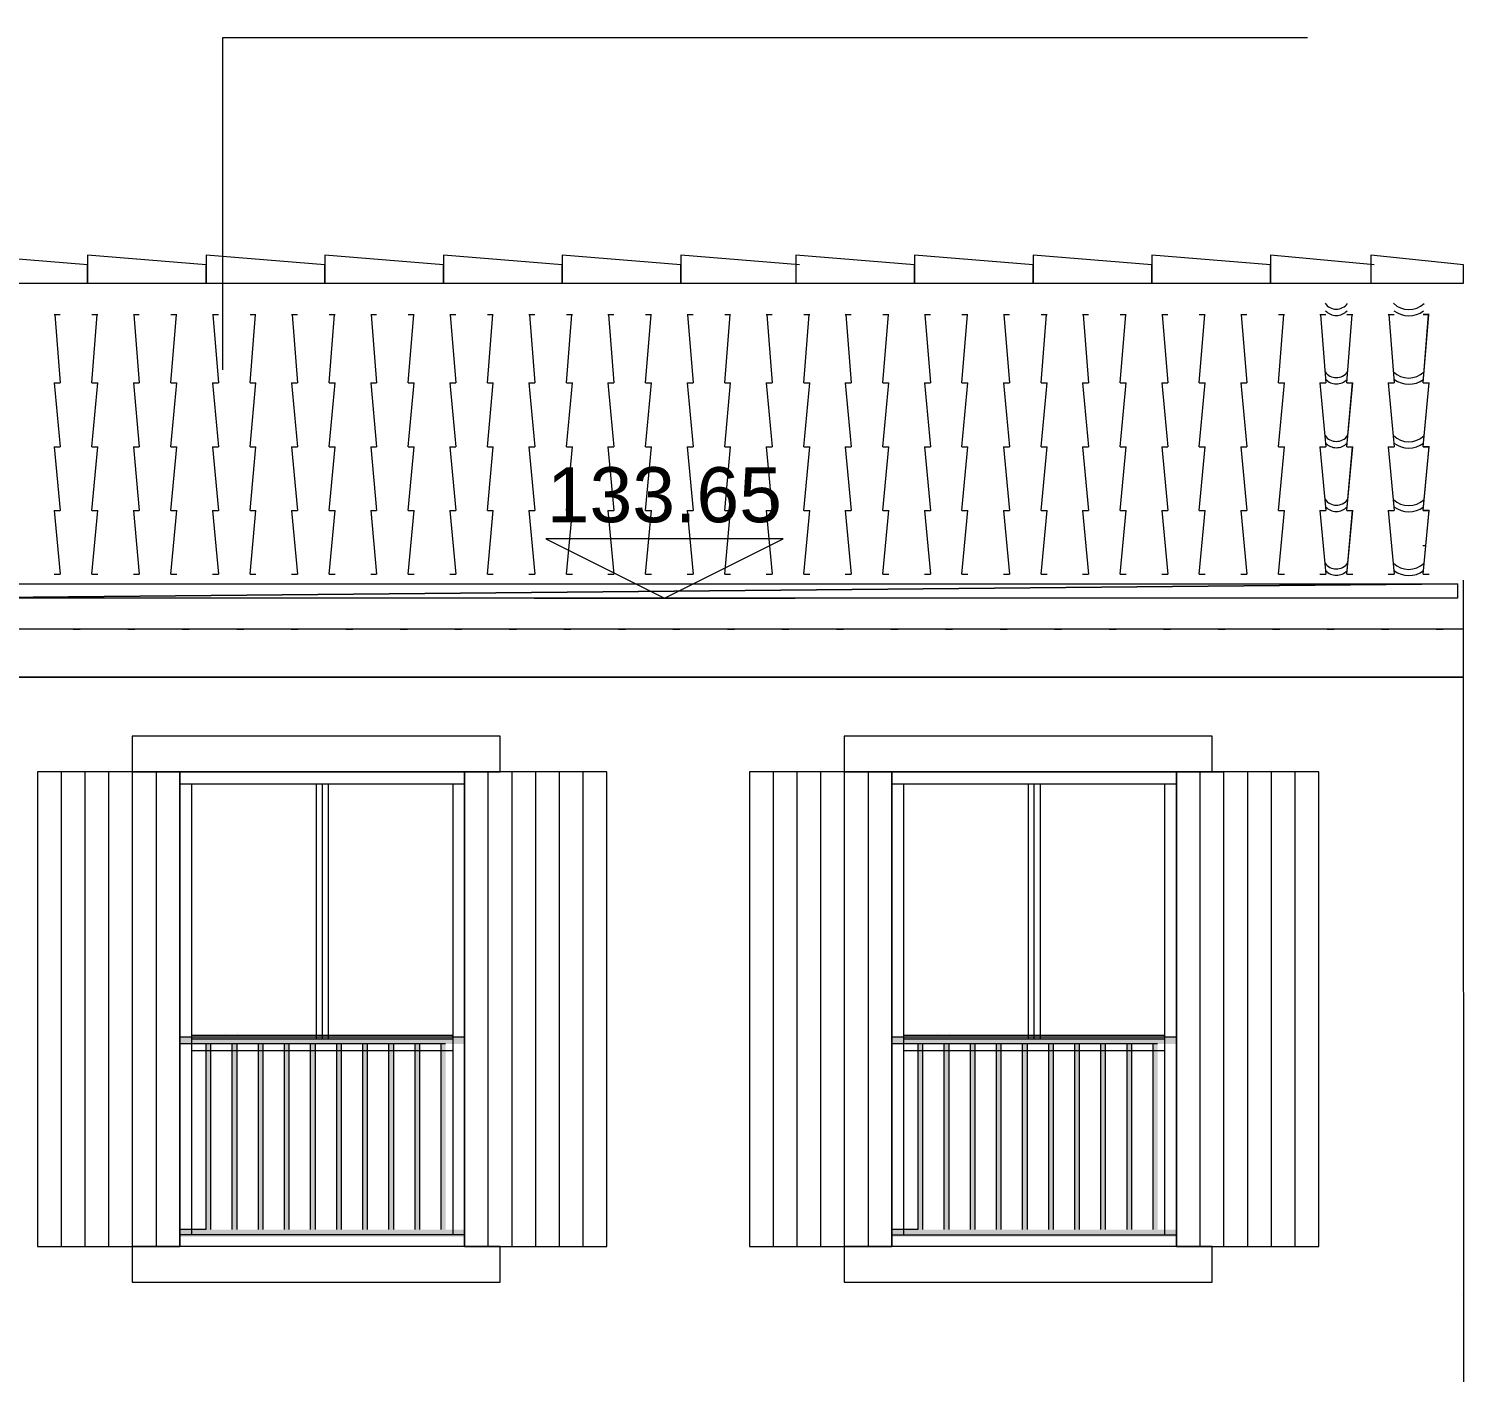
# Model space of a CAD drawing. Header units: metres. Extents: x 1.8 to 67.5, y -52.8 to -10.8.
# Drawn here: x 16.288 to 19.313, y -49.578 to -46.747 of the extents above; entities that cross this region are included whole.
import ezdxf
from ezdxf.enums import TextEntityAlignment as Align

# ---------------------------------------------------------------- set-up
doc = ezdxf.new("R2010")
doc.units = ezdxf.units.M
doc.header["$MEASUREMENT"] = 0
for name, color, linetype in [('Calque commun', 7, 'Continuous'), ('Calque59', 7, 'Continuous'), ('Cotations', 7, 'Continuous')]:
    doc.layers.add(name, color=color, linetype=linetype)
doc.styles.add('Arial15', font='arial.ttf', dxfattribs={"height": 0.231939})

# ---------------------------------------------------------------- blocks, each defined once
blk = doc.blocks.new('TOIT FACADE 40')
at = {"layer": 'Calque commun', "color": 7, "linetype": 'Continuous', "lineweight": 9}
blk.add_line((83.7709, -25.8923), (83.7697, -19.4512), dxfattribs=at)
at = {"layer": 'Calque59', "color": 32, "linetype": 'Continuous', "lineweight": 9}
for p, q in [((77.831, -18.331), (77.8561, -18.331)), ((77.833, -18.3315), (77.8561, -18.6195)), ((77.9894, -18.331), (78.0144, -18.331)), ((77.9894, -18.6195), (78.0124, -18.3315)), ((78.1644, -18.331), (78.1894, -18.331)), ((78.1664, -18.3315), (78.1894, -18.6195)), ((78.3227, -18.331), (78.3478, -18.331)), ((78.3227, -18.6195), (78.3458, -18.3315)), ((78.4978, -18.331), (78.5227, -18.331)), ((78.4996, -18.3315), (78.5227, -18.6195)), ((78.6561, -18.331), (78.681, -18.331)), ((78.6561, -18.6195), (78.6792, -18.3315)), ((78.831, -18.331), (78.8561, -18.331)), ((78.833, -18.3315), (78.8561, -18.6195)), ((78.9894, -18.331), (79.0144, -18.331)), ((78.9894, -18.6195), (79.0124, -18.3315)), ((79.1644, -18.331), (79.1894, -18.331)), ((79.1664, -18.3315), (79.1894, -18.6195)), ((79.3227, -18.331), (79.3478, -18.331)), ((79.3227, -18.6195), (79.3458, -18.3315)), ((79.4978, -18.331), (79.5227, -18.331)), ((79.4996, -18.3315), (79.5227, -18.6195)), ((79.6561, -18.331), (79.681, -18.331)), ((79.6561, -18.6195), (79.6792, -18.3315)), ((79.831, -18.331), (79.8561, -18.331)), ((79.833, -18.3315), (79.8561, -18.6195)), ((79.9894, -18.331), (80.0144, -18.331)), ((79.9894, -18.6195), (80.0124, -18.3315)), ((80.1644, -18.331), (80.1894, -18.331)), ((80.1664, -18.3315), (80.1894, -18.6195)), ((80.3227, -18.331), (80.3478, -18.331)), ((80.3227, -18.6195), (80.3458, -18.3315)), ((80.4978, -18.331), (80.5227, -18.331)), ((80.4996, -18.3315), (80.5227, -18.6195)), ((80.6561, -18.331), (80.681, -18.331)), ((80.6561, -18.6195), (80.6792, -18.3315)), ((80.831, -18.331), (80.8561, -18.331)), ((80.833, -18.3315), (80.8561, -18.6195)), ((80.9894, -18.331), (81.0144, -18.331)), ((80.9894, -18.6195), (81.0124, -18.3315)), ((81.1644, -18.331), (81.1893, -18.331)), ((81.1662, -18.3315), (81.1893, -18.6195)), ((81.3227, -18.331), (81.3476, -18.331)), ((81.3227, -18.6195), (81.3458, -18.3315)), ((81.4977, -18.331), (81.5227, -18.331)), ((81.4996, -18.3315), (81.5227, -18.6195)), ((81.656, -18.331), (81.681, -18.331)), ((81.656, -18.6195), (81.6791, -18.3315)), ((81.831, -18.331), (81.8561, -18.331)), ((81.833, -18.3315), (81.8561, -18.6195)), ((81.9894, -18.331), (82.0144, -18.331)), ((81.9894, -18.6195), (82.0124, -18.3315)), ((82.1644, -18.331), (82.1893, -18.331)), ((82.1662, -18.3315), (82.1893, -18.6195)), ((82.3227, -18.331), (82.3476, -18.331)), ((82.3227, -18.6195), (82.3458, -18.3315)), ((82.4977, -18.331), (82.5227, -18.331)), ((82.4996, -18.3315), (82.5227, -18.6195)), ((82.656, -18.331), (82.681, -18.331)), ((82.656, -18.6195), (82.6791, -18.3315)), ((82.831, -18.331), (82.8561, -18.331)), ((82.833, -18.3315), (82.8561, -18.6195)), ((82.9894, -18.331), (83.0144, -18.331)), ((82.9894, -18.6195), (83.0124, -18.3315)), ((83.1644, -18.331), (83.1893, -18.331)), ((83.1662, -18.3315), (83.1893, -18.6195)), ((83.2772, -18.331), (83.3021, -18.331)), ((83.2772, -18.331), (83.3023, -18.331)), ((83.2772, -18.6195), (83.3003, -18.3315)), ((83.2772, -18.6195), (83.3003, -18.3315)), ((83.4523, -18.331), (83.4772, -18.331)), ((83.4541, -18.3315), (83.4772, -18.6195)), ((83.5994, -18.3301), (83.6244, -18.3301)), ((83.5994, -18.6186), (83.6224, -18.3306)), ((83.5994, -18.331), (83.6243, -18.331)), ((83.5994, -18.6195), (83.6225, -18.3315)), ((77.831, -18.6195), (77.8561, -18.8882)), ((77.831, -18.6195), (77.8561, -18.6195)), ((77.9894, -18.8882), (78.0144, -18.6195)), ((77.9894, -18.6195), (78.0144, -18.6195)), ((78.1644, -18.6195), (78.1894, -18.8882)), ((78.1644, -18.6195), (78.1894, -18.6195)), ((78.3227, -18.8882), (78.3478, -18.6195)), ((78.3227, -18.6195), (78.3478, -18.6195)), ((78.4978, -18.6195), (78.5227, -18.8882)), ((78.4978, -18.6195), (78.5227, -18.6195)), ((78.6561, -18.8882), (78.681, -18.6195)), ((78.6561, -18.6195), (78.681, -18.6195)), ((78.831, -18.6195), (78.8561, -18.8882)), ((78.831, -18.6195), (78.8561, -18.6195)), ((78.9894, -18.8882), (79.0144, -18.6195)), ((78.9894, -18.6195), (79.0144, -18.6195)), ((79.1644, -18.6195), (79.1894, -18.8882)), ((79.1644, -18.6195), (79.1894, -18.6195)), ((79.3227, -18.8882), (79.3478, -18.6195)), ((79.3227, -18.6195), (79.3478, -18.6195)), ((79.4978, -18.6195), (79.5227, -18.8882)), ((79.4978, -18.6195), (79.5227, -18.6195)), ((79.6561, -18.8882), (79.681, -18.6195)), ((79.6561, -18.6195), (79.681, -18.6195)), ((79.831, -18.6195), (79.8561, -18.8882)), ((79.831, -18.6195), (79.8561, -18.6195)), ((79.9894, -18.8882), (80.0144, -18.6195)), ((79.9894, -18.6195), (80.0144, -18.6195)), ((80.1644, -18.6195), (80.1894, -18.8882)), ((80.1644, -18.6195), (80.1894, -18.6195)), ((80.3227, -18.8882), (80.3478, -18.6195)), ((80.3227, -18.6195), (80.3478, -18.6195)), ((80.4978, -18.6195), (80.5227, -18.8882)), ((80.4978, -18.6195), (80.5227, -18.6195)), ((80.6561, -18.8882), (80.681, -18.6195)), ((80.6561, -18.6195), (80.681, -18.6195)), ((80.831, -18.6195), (80.8561, -18.8882)), ((80.831, -18.6195), (80.8561, -18.6195)), ((80.9894, -18.8882), (81.0144, -18.6195)), ((80.9894, -18.6195), (81.0144, -18.6195)), ((81.1644, -18.6195), (81.1893, -18.8882)), ((81.1644, -18.6195), (81.1893, -18.6195)), ((81.3227, -18.8882), (81.3476, -18.6195)), ((81.3227, -18.6195), (81.3476, -18.6195)), ((81.4977, -18.6195), (81.5227, -18.8882)), ((81.4977, -18.6195), (81.5227, -18.6195)), ((81.656, -18.8882), (81.681, -18.6195)), ((81.656, -18.6195), (81.681, -18.6195)), ((81.831, -18.6195), (81.8561, -18.8882)), ((81.831, -18.6195), (81.8561, -18.6195)), ((81.9894, -18.8882), (82.0144, -18.6195)), ((81.9894, -18.6195), (82.0144, -18.6195)), ((82.1644, -18.6195), (82.1893, -18.8882)), ((82.1644, -18.6195), (82.1893, -18.6195)), ((82.3227, -18.8882), (82.3476, -18.6195)), ((82.3227, -18.6195), (82.3476, -18.6195)), ((82.4977, -18.6195), (82.5227, -18.8882)), ((82.4977, -18.6195), (82.5227, -18.6195)), ((82.656, -18.8882), (82.681, -18.6195)), ((82.656, -18.6195), (82.681, -18.6195)), ((82.831, -18.6195), (82.8561, -18.8882)), ((82.831, -18.6195), (82.8561, -18.6195)), ((82.9894, -18.8882), (83.0144, -18.6195)), ((82.9894, -18.6195), (83.0144, -18.6195)), ((83.1644, -18.6195), (83.1893, -18.8882)), ((83.1644, -18.6195), (83.1893, -18.6195)), ((83.2772, -18.8882), (83.3021, -18.6195)), ((83.2772, -18.6195), (83.3021, -18.6195)), ((83.2772, -18.8882), (83.3023, -18.6195)), ((83.2772, -18.6195), (83.3023, -18.6195)), ((83.4523, -18.6195), (83.4772, -18.8882)), ((83.4523, -18.6195), (83.4772, -18.6195)), ((83.5994, -18.8873), (83.6244, -18.6186)), ((83.5994, -18.6186), (83.6244, -18.6186)), ((83.5994, -18.8882), (83.6243, -18.6195)), ((83.5994, -18.6195), (83.6243, -18.6195)), ((77.831, -18.8882), (77.8561, -19.1569)), ((77.831, -18.8882), (77.8561, -18.8882)), ((77.9894, -19.1569), (78.0144, -18.8882)), ((77.9894, -18.8882), (78.0144, -18.8882)), ((78.1644, -18.8882), (78.1894, -19.1569)), ((78.1644, -18.8882), (78.1894, -18.8882)), ((78.3227, -19.1569), (78.3478, -18.8882)), ((78.3227, -18.8882), (78.3478, -18.8882)), ((78.4978, -18.8882), (78.5227, -19.1569)), ((78.4978, -18.8882), (78.5227, -18.8882)), ((78.6561, -19.1569), (78.681, -18.8882)), ((78.6561, -18.8882), (78.681, -18.8882)), ((78.831, -18.8882), (78.8561, -19.1569)), ((78.831, -18.8882), (78.8561, -18.8882)), ((78.9894, -19.1569), (79.0144, -18.8882)), ((78.9894, -18.8882), (79.0144, -18.8882)), ((79.1644, -18.8882), (79.1894, -19.1569)), ((79.1644, -18.8882), (79.1894, -18.8882)), ((79.3227, -19.1569), (79.3478, -18.8882)), ((79.3227, -18.8882), (79.3478, -18.8882)), ((79.4978, -18.8882), (79.5227, -19.1569)), ((79.4978, -18.8882), (79.5227, -18.8882)), ((79.6561, -19.1569), (79.681, -18.8882)), ((79.6561, -18.8882), (79.681, -18.8882)), ((79.831, -18.8882), (79.8561, -19.1569)), ((79.831, -18.8882), (79.8561, -18.8882)), ((79.9894, -19.1569), (80.0144, -18.8882)), ((79.9894, -18.8882), (80.0144, -18.8882)), ((80.1644, -18.8882), (80.1894, -19.1569)), ((80.1644, -18.8882), (80.1894, -18.8882)), ((80.3227, -19.1569), (80.3478, -18.8882)), ((80.3227, -18.8882), (80.3478, -18.8882)), ((80.4978, -18.8882), (80.5227, -19.1569)), ((80.4978, -18.8882), (80.5227, -18.8882)), ((80.6561, -19.1569), (80.681, -18.8882)), ((80.6561, -18.8882), (80.681, -18.8882)), ((80.831, -18.8882), (80.8561, -19.1569)), ((80.831, -18.8882), (80.8561, -18.8882)), ((80.9894, -19.1569), (81.0144, -18.8882)), ((80.9894, -18.8882), (81.0144, -18.8882)), ((81.1644, -18.8882), (81.1893, -19.1569)), ((81.1644, -18.8882), (81.1893, -18.8882)), ((81.3227, -19.1569), (81.3476, -18.8882)), ((81.3227, -18.8882), (81.3476, -18.8882)), ((81.4977, -18.8882), (81.5227, -19.1569)), ((81.4977, -18.8882), (81.5227, -18.8882)), ((81.656, -19.1569), (81.681, -18.8882)), ((81.656, -18.8882), (81.681, -18.8882)), ((81.831, -18.8882), (81.8561, -19.1569)), ((81.831, -18.8882), (81.8561, -18.8882)), ((81.9894, -19.1569), (82.0144, -18.8882)), ((81.9894, -18.8882), (82.0144, -18.8882)), ((82.1644, -18.8882), (82.1893, -19.1569)), ((82.1644, -18.8882), (82.1893, -18.8882)), ((82.3227, -19.1569), (82.3476, -18.8882)), ((82.3227, -18.8882), (82.3476, -18.8882)), ((82.4977, -18.8882), (82.5227, -19.1569)), ((82.4977, -18.8882), (82.5227, -18.8882)), ((82.656, -19.1569), (82.681, -18.8882)), ((82.656, -18.8882), (82.681, -18.8882)), ((82.831, -18.8882), (82.8561, -19.1569)), ((82.831, -18.8882), (82.8561, -18.8882)), ((82.9894, -19.1569), (83.0144, -18.8882)), ((82.9894, -18.8882), (83.0144, -18.8882)), ((83.1644, -18.8882), (83.1893, -19.1569)), ((83.1644, -18.8882), (83.1893, -18.8882)), ((83.2772, -19.1569), (83.3021, -18.8882)), ((83.2772, -18.8882), (83.3021, -18.8882)), ((83.2772, -19.1569), (83.3023, -18.8882)), ((83.2772, -18.8882), (83.3023, -18.8882)), ((83.4523, -18.8882), (83.4772, -19.1569)), ((83.4523, -18.8882), (83.4772, -18.8882)), ((83.5994, -19.156), (83.6244, -18.8873)), ((83.5994, -18.8873), (83.6244, -18.8873)), ((83.5994, -19.1569), (83.6243, -18.8882)), ((83.5994, -18.8882), (83.6243, -18.8882)), ((77.831, -19.1569), (77.8561, -19.4256)), ((77.831, -19.1569), (77.8561, -19.1569)), ((77.9894, -19.4256), (78.0144, -19.1569)), ((77.9894, -19.1569), (78.0144, -19.1569)), ((78.1644, -19.1569), (78.1894, -19.4256)), ((78.1644, -19.1569), (78.1894, -19.1569)), ((78.3227, -19.4256), (78.3478, -19.1569)), ((78.3227, -19.1569), (78.3478, -19.1569)), ((78.4978, -19.1569), (78.5227, -19.4256)), ((78.4978, -19.1569), (78.5227, -19.1569)), ((78.6561, -19.4256), (78.681, -19.1569)), ((78.6561, -19.1569), (78.681, -19.1569)), ((78.831, -19.1569), (78.8561, -19.4256)), ((78.831, -19.1569), (78.8561, -19.1569)), ((78.9894, -19.4256), (79.0144, -19.1569)), ((78.9894, -19.1569), (79.0144, -19.1569)), ((79.1644, -19.1569), (79.1894, -19.4256)), ((79.1644, -19.1569), (79.1894, -19.1569)), ((79.3227, -19.4256), (79.3478, -19.1569)), ((79.3227, -19.1569), (79.3478, -19.1569)), ((79.4978, -19.1569), (79.5227, -19.4256)), ((79.4978, -19.1569), (79.5227, -19.1569)), ((79.6561, -19.4256), (79.681, -19.1569)), ((79.6561, -19.1569), (79.681, -19.1569)), ((79.831, -19.1569), (79.8561, -19.4256)), ((79.831, -19.1569), (79.8561, -19.1569)), ((79.9894, -19.4256), (80.0144, -19.1569)), ((79.9894, -19.1569), (80.0144, -19.1569)), ((80.1644, -19.1569), (80.1894, -19.4256)), ((80.1644, -19.1569), (80.1894, -19.1569)), ((80.3227, -19.4256), (80.3478, -19.1569)), ((80.3227, -19.1569), (80.3478, -19.1569)), ((80.4978, -19.1569), (80.5227, -19.4256)), ((80.4978, -19.1569), (80.5227, -19.1569)), ((80.6561, -19.4256), (80.681, -19.1569)), ((80.6561, -19.1569), (80.681, -19.1569)), ((80.831, -19.1569), (80.8561, -19.4256)), ((80.831, -19.1569), (80.8561, -19.1569)), ((80.9894, -19.4256), (81.0144, -19.1569)), ((80.9894, -19.1569), (81.0144, -19.1569)), ((81.1644, -19.1569), (81.1893, -19.4256)), ((81.1644, -19.1569), (81.1893, -19.1569)), ((81.3227, -19.4256), (81.3476, -19.1569)), ((81.3227, -19.1569), (81.3476, -19.1569)), ((81.4977, -19.1569), (81.5227, -19.4256)), ((81.4977, -19.1569), (81.5227, -19.1569)), ((81.656, -19.4256), (81.681, -19.1569)), ((81.656, -19.1569), (81.681, -19.1569)), ((81.831, -19.1569), (81.8561, -19.4256)), ((81.831, -19.1569), (81.8561, -19.1569)), ((81.9894, -19.4256), (82.0144, -19.1569)), ((81.9894, -19.1569), (82.0144, -19.1569)), ((82.1644, -19.1569), (82.1893, -19.4256)), ((82.1644, -19.1569), (82.1893, -19.1569)), ((82.3227, -19.4256), (82.3476, -19.1569)), ((82.3227, -19.1569), (82.3476, -19.1569)), ((82.4977, -19.1569), (82.5227, -19.4256)), ((82.4977, -19.1569), (82.5227, -19.1569)), ((82.656, -19.4256), (82.681, -19.1569)), ((82.656, -19.1569), (82.681, -19.1569)), ((82.831, -19.1569), (82.8561, -19.4256)), ((82.831, -19.1569), (82.8561, -19.1569)), ((82.9894, -19.4256), (83.0144, -19.1569)), ((82.9894, -19.1569), (83.0144, -19.1569)), ((83.1644, -19.1569), (83.1893, -19.4256)), ((83.1644, -19.1569), (83.1893, -19.1569)), ((83.2772, -19.4256), (83.3021, -19.1569)), ((83.2772, -19.1569), (83.3021, -19.1569)), ((83.2772, -19.4256), (83.3023, -19.1569)), ((83.2772, -19.1569), (83.3023, -19.1569)), ((83.4523, -19.1569), (83.4772, -19.4256)), ((83.4523, -19.1569), (83.4772, -19.1569)), ((83.5994, -19.4247), (83.6244, -19.156)), ((83.5994, -19.156), (83.6244, -19.156)), ((83.5994, -19.4256), (83.6243, -19.1569)), ((83.5994, -19.1569), (83.6243, -19.1569)), ((83.6075, -19.3055), (83.5975, -19.3055)), ((77.831, -19.4256), (77.8561, -19.4256)), ((77.9894, -19.4256), (78.0144, -19.4256)), ((78.1644, -19.4256), (78.1894, -19.4256)), ((78.3227, -19.4256), (78.3478, -19.4256)), ((78.4978, -19.4256), (78.5227, -19.4256)), ((78.6561, -19.4256), (78.681, -19.4256)), ((78.831, -19.4256), (78.8561, -19.4256)), ((78.9894, -19.4256), (79.0144, -19.4256)), ((79.1644, -19.4256), (79.1894, -19.4256)), ((79.3227, -19.4256), (79.3478, -19.4256)), ((79.4978, -19.4256), (79.5227, -19.4256)), ((79.6561, -19.4256), (79.681, -19.4256)), ((79.831, -19.4256), (79.8561, -19.4256)), ((79.9894, -19.4256), (80.0144, -19.4256)), ((80.1644, -19.4256), (80.1894, -19.4256)), ((80.3227, -19.4256), (80.3478, -19.4256)), ((80.4978, -19.4256), (80.5227, -19.4256)), ((80.6561, -19.4256), (80.681, -19.4256)), ((80.831, -19.4256), (80.8561, -19.4256)), ((80.9894, -19.4256), (81.0144, -19.4256)), ((81.1644, -19.4256), (81.1893, -19.4256)), ((81.3227, -19.4256), (81.3476, -19.4256)), ((81.4977, -19.4256), (81.5227, -19.4256)), ((81.656, -19.4256), (81.681, -19.4256)), ((81.831, -19.4256), (81.8561, -19.4256)), ((81.9894, -19.4256), (82.0144, -19.4256)), ((82.1644, -19.4256), (82.1893, -19.4256)), ((82.3227, -19.4256), (82.3476, -19.4256)), ((82.4977, -19.4256), (82.5227, -19.4256)), ((82.656, -19.4256), (82.681, -19.4256)), ((82.831, -19.4256), (82.8561, -19.4256)), ((82.9894, -19.4256), (83.0144, -19.4256)), ((83.1644, -19.4256), (83.1893, -19.4256)), ((83.2772, -19.4256), (83.3021, -19.4256)), ((83.2772, -19.4256), (83.3023, -19.4256)), ((83.4523, -19.4256), (83.4772, -19.4256)), ((83.5994, -19.4252), (83.6244, -19.4252)), ((83.5994, -19.4256), (83.6243, -19.4256)), ((77.9108, -19.6577), (77.9405, -19.6577)), ((78.1405, -19.6577), (78.1703, -19.6577)), ((78.3703, -19.6577), (78.4, -19.6577)), ((78.6, -19.6577), (78.6297, -19.6577)), ((78.8297, -19.6577), (78.8594, -19.6577)), ((79.0594, -19.6577), (79.0892, -19.6577)), ((79.2892, -19.6577), (79.3189, -19.6577)), ((79.5189, -19.6577), (79.5486, -19.6577)), ((79.7486, -19.6577), (79.7784, -19.6577)), ((79.9784, -19.6577), (80.0081, -19.6577)), ((80.2081, -19.6577), (80.2378, -19.6577)), ((80.4378, -19.6577), (80.4675, -19.6577)), ((80.6675, -19.6577), (80.6973, -19.6577)), ((80.8973, -19.6577), (80.927, -19.6577)), ((81.127, -19.6577), (81.1567, -19.6577)), ((81.3567, -19.6577), (81.3865, -19.6577)), ((81.5865, -19.6577), (81.6162, -19.6577)), ((81.8162, -19.6577), (81.8459, -19.6577)), ((82.0459, -19.6577), (82.0756, -19.6577)), ((82.2756, -19.6577), (82.3054, -19.6577)), ((82.5054, -19.6577), (82.5351, -19.6577)), ((82.7351, -19.6577), (82.7648, -19.6577)), ((82.9648, -19.6577), (82.9946, -19.6577)), ((83.1946, -19.6577), (83.2243, -19.6577)), ((83.4243, -19.6577), (83.454, -19.6577)), ((83.654, -19.6577), (83.6837, -19.6577))]:
    blk.add_line(p, q, dxfattribs=at)
for points in [[(77.9719, -18.1215, 0), (77.4719, -18.0815, 0), (77.4719, -18.1992, 0), (77.9719, -18.1992, 0), (77.9719, -18.1215, 0)], [(78.4719, -18.1215, 0), (77.9719, -18.0815, 0), (77.9719, -18.1992, 0), (78.4719, -18.1992, 0), (78.4719, -18.1215, 0)], [(78.9719, -18.1215, 0), (78.4719, -18.0815, 0), (78.4719, -18.1992, 0), (78.9719, -18.1992, 0), (78.9719, -18.1215, 0)], [(79.4719, -18.1215, 0), (78.9719, -18.0815, 0), (78.9719, -18.1992, 0), (79.4719, -18.1992, 0), (79.4719, -18.1215, 0)], [(79.9719, -18.1215, 0), (79.4719, -18.0815, 0), (79.4719, -18.1992, 0), (79.9719, -18.1992, 0), (79.9719, -18.1215, 0)], [(80.4719, -18.1215, 0), (79.9719, -18.0815, 0), (79.9719, -18.1992, 0), (80.4719, -18.1992, 0), (80.4719, -18.1215, 0)], [(80.9707, -18.1214, 0), (80.4719, -18.0815, 0), (80.4719, -18.1992, 0), (80.9564, -18.1992, 0)], [(81.4564, -18.1215, 0), (80.9564, -18.0815, 0), (80.9564, -18.1992, 0), (81.4564, -18.1992, 0), (81.4564, -18.1215, 0)], [(81.9564, -18.1215, 0), (81.4564, -18.0815, 0), (81.4564, -18.1992, 0), (81.9564, -18.1992, 0), (81.9564, -18.1215, 0)], [(82.4564, -18.1215, 0), (81.9564, -18.0815, 0), (81.9564, -18.1992, 0), (82.4564, -18.1992, 0), (82.4564, -18.1215, 0)], [(82.9564, -18.1215, 0), (82.4564, -18.0815, 0), (82.4564, -18.1992, 0), (82.9564, -18.1992, 0), (82.9564, -18.1215, 0)], [(83.3925, -18.1214, 0), (82.9564, -18.0815, 0), (82.9564, -18.1992, 0), (83.3782, -18.1993, 0)], [(83.7694, -18.1215, 0), (83.3782, -18.0815, 0), (83.3782, -18.1993, 0), (83.7694, -18.1993, 0), (83.7694, -18.1215, 0)]]:
    blk.add_polyline3d(points, dxfattribs=at)
for centre, radius, start, end in [((83.2335, -18.2507), 0.058, 215.07356, 324.49216), ((83.2335, -18.2729), 0.0622, 223.3643, 316.19739), ((83.5386, -18.2177), 0.0927, 225.7106, 313.97078), ((83.5386, -18.2331), 0.1034, 232.87653, 306.80665), ((83.2335, -18.5392), 0.058, 215.07262, 324.49237), ((83.2335, -18.5614), 0.0622, 223.36317, 316.19766), ((83.5386, -18.5062), 0.0927, 225.71061, 313.96903), ((83.5386, -18.5216), 0.1034, 232.8762, 306.80561), ((83.2335, -18.8079), 0.058, 215.07176, 324.493), ((83.2335, -18.8301), 0.0622, 223.36477, 316.19726), ((83.5386, -18.7749), 0.0927, 225.71031, 313.97025), ((83.5386, -18.7903), 0.1034, 232.87794, 306.80399), ((83.2335, -19.0766), 0.058, 215.0748, 324.49209), ((83.5386, -19.0436), 0.0927, 225.7151, 313.96697), ((83.2335, -19.0988), 0.0622, 223.36245, 316.19783), ((83.5386, -19.059), 0.1034, 232.87318, 306.80881), ((83.2335, -19.3454), 0.058, 215.07544, 324.49165), ((83.2335, -19.3675), 0.0622, 223.36291, 316.19766), ((83.5386, -19.3123), 0.0927, 225.71087, 313.96992), ((83.5386, -19.3277), 0.1034, 232.87718, 306.80503)]:
    blk.add_arc(centre, radius, start, end, dxfattribs=at)
blk = doc.blocks.new('hatch9')
at = {"layer": 'Calque commun', "color": 8, "linetype": 'Continuous', "lineweight": 9}
for p, q in [((-53.3421, 14.9328), (-53.3421, 12.9328)), ((-53.2421, 14.9328), (-53.2421, 12.9328)), ((-53.1421, 14.9328), (-53.1421, 12.9328)), ((-53.0421, 14.9328), (-53.0421, 12.9328)), ((-52.9421, 14.9328), (-52.9421, 12.9328)), ((-52.8421, 14.9328), (-52.8421, 12.9328))]:
    blk.add_line(p, q, dxfattribs=at)
mesh = blk.add_polyface(dxfattribs=at)
corners = [(-52.7421, 14.9328), (-53.3421, 14.9328), (-53.3421, 12.9328), (-52.7421, 12.9328)]
mesh.append_faces([[corners[k] for k in face] for face in [(0, 1, 2, 3)]], dxfattribs={"color": 8})
blk = doc.blocks.new('hatch10')
at = {"layer": 'Calque commun', "color": 8, "linetype": 'Continuous', "lineweight": 9}
for p, q in [((-56.3421, 14.9328), (-56.3421, 12.9328)), ((-56.2421, 14.9328), (-56.2421, 12.9328)), ((-56.1421, 14.9328), (-56.1421, 12.9328)), ((-56.0421, 14.9328), (-56.0421, 12.9328)), ((-55.9421, 14.9328), (-55.9421, 12.9328)), ((-55.8421, 14.9328), (-55.8421, 12.9328))]:
    blk.add_line(p, q, dxfattribs=at)
mesh = blk.add_polyface(dxfattribs=at)
corners = [(-55.7421, 14.9328), (-56.3421, 14.9328), (-56.3421, 12.9328), (-55.7421, 12.9328)]
mesh.append_faces([[corners[k] for k in face] for face in [(0, 1, 2, 3)]], dxfattribs={"color": 8})
blk = doc.blocks.new('hatch11')
at = {"layer": 'Calque commun', "color": 8, "linetype": 'Continuous', "lineweight": 9}
for p, q in [((-54.5421, 12.9328), (-54.5421, 14.9328)), ((-54.4421, 12.9328), (-54.4421, 14.9328)), ((-54.3421, 12.9328), (-54.3421, 14.9328)), ((-54.2421, 12.9328), (-54.2421, 14.9328)), ((-54.1421, 12.9328), (-54.1421, 14.9328)), ((-54.0421, 12.9328), (-54.0421, 14.9328))]:
    blk.add_line(p, q, dxfattribs=at)
mesh = blk.add_polyface(dxfattribs=at)
corners = [(-54.5421, 14.9328), (-54.5421, 12.9328), (-53.9421, 12.9328), (-53.9421, 14.9328)]
mesh.append_faces([[corners[k] for k in face] for face in [(0, 1, 2, 3)]], dxfattribs={"color": 8})
blk = doc.blocks.new('hatch12')
at = {"layer": 'Calque commun', "color": 8, "linetype": 'Continuous', "lineweight": 9}
for p, q in [((-51.5421, 12.9328), (-51.5421, 14.9328)), ((-51.4421, 12.9328), (-51.4421, 14.9328)), ((-51.3421, 12.9328), (-51.3421, 14.9328)), ((-51.2421, 12.9328), (-51.2421, 14.9328)), ((-51.1421, 12.9328), (-51.1421, 14.9328)), ((-51.0421, 12.9328), (-51.0421, 14.9328))]:
    blk.add_line(p, q, dxfattribs=at)
mesh = blk.add_polyface(dxfattribs=at)
corners = [(-51.5421, 14.9328), (-51.5421, 12.9328), (-50.9421, 12.9328), (-50.9421, 14.9328)]
mesh.append_faces([[corners[k] for k in face] for face in [(0, 1, 2, 3)]], dxfattribs={"color": 8})
blk = doc.blocks.new('Block4')
at = {"layer": 'Calque commun', "color": 0, "linetype": 'Continuous', "lineweight": 9}
blk.add_line((-0.55, 0), (0.55, 0), dxfattribs=at)
blk.add_polyline3d([(-0.5, 0.25, 0), (0, 0, 0), (0.5, 0.25, 0), (-0.5, 0.25, 0)], dxfattribs=at)
blk = doc.blocks.new('Lvl1')
at = {"layer": 'Calque commun', "color": 0, "linetype": 'ByBlock', "lineweight": -2}
blk.add_blockref('Block4', (0, 0), dxfattribs=at)
blk = doc.blocks.new('facade villa 123-11')
at = {"layer": 'Cotations', "color": 250, "linetype": 'ByBlock', "lineweight": -2}
blk.add_blockref('Lvl1', (-53.6992, 15.6651), dxfattribs=at)
at = {"layer": 'Cotations', "color": 212, "linetype": 'ByBlock', "lineweight": -2, "style": 'Arial15'}
blk.add_text('133.65', height=0.23194, dxfattribs=at).set_placement((-53.7002, 15.9151), align=Align.BOTTOM_CENTER)
blk = doc.blocks.new('facade villa 123-31')
at = {"layer": 'Calque commun', "color": 5, "linetype": 'Continuous', "lineweight": 9}
blk.add_line((-56.8127, 15.3314), (-50.3324, 15.3314), dxfattribs=at)
at = {"layer": 'Calque commun', "color": 7, "linetype": 'Continuous', "lineweight": 9}
for p, q in [((-55.7421, 14.9328), (-55.9421, 14.9328)), ((-55.7421, 14.9328), (-55.7421, 12.9578)), ((-54.5421, 14.9328), (-55.7421, 14.9328)), ((-55.7421, 14.8828), (-55.6921, 14.8828)), ((-55.6921, 14.8828), (-55.6921, 12.9828)), ((-55.6921, 14.8828), (-54.5421, 14.8828)), ((-55.1671, 14.8828), (-55.1671, 13.8085)), ((-55.1421, 14.8828), (-55.1421, 13.8085)), ((-55.1171, 14.8828), (-55.1171, 13.8085)), ((-54.5921, 14.8828), (-54.5921, 13.8085)), ((-54.3421, 14.9328), (-54.5421, 14.9328)), ((-54.5421, 12.9328), (-54.5421, 14.9328)), ((-53.1421, 14.9328), (-53.3421, 14.9328)), ((-52.9421, 14.9328), (-53.1421, 14.9328)), ((-52.7421, 14.9328), (-52.9421, 14.9328)), ((-52.7421, 14.9328), (-52.7421, 12.9578)), ((-51.5421, 14.9328), (-52.7421, 14.9328)), ((-52.7421, 14.8828), (-52.6921, 14.8828)), ((-52.6921, 14.8828), (-52.6921, 13.8085)), ((-52.6921, 14.8828), (-52.1671, 14.8828)), ((-52.1671, 14.8828), (-52.1671, 13.8085)), ((-52.1671, 14.8828), (-51.5421, 14.8828)), ((-52.1421, 13.8085), (-52.1421, 14.8828)), ((-52.1171, 14.8828), (-52.1171, 13.8085)), ((-51.5921, 14.8828), (-51.5921, 13.8085)), ((-51.5421, 12.9328), (-51.5421, 14.9328)), ((-51.5421, 14.9328), (-51.5421, 14.9328)), ((-51.5421, 14.9328), (-51.5421, 14.9328)), ((-51.5421, 14.9328), (-51.3421, 14.9328)), ((-55.7421, 13.8168), (-54.7421, 13.8168)), ((-55.6921, 13.8242), (-54.5921, 13.8242)), ((-55.6921, 13.8242), (-55.6321, 13.8242)), ((-55.6921, 13.8168), (-55.1421, 13.8168)), ((-55.6921, 13.8085), (-55.1421, 13.8085)), ((-55.6121, 13.8242), (-55.5221, 13.8242)), ((-55.5488, 13.8302), (-55.5489, 13.8302)), ((-55.5489, 13.8302), (-55.5488, 13.8302)), ((-55.5221, 13.8168), (-54.5421, 13.8168)), ((-55.5021, 13.8242), (-55.4121, 13.8242)), ((-55.4982, 13.8302), (-55.4982, 13.8302)), ((-55.4982, 13.8302), (-55.4982, 13.8302)), ((-55.4721, 13.8242), (-55.4121, 13.8242)), ((-55.3921, 13.8242), (-55.3021, 13.8242)), ((-55.3921, 13.8242), (-55.3021, 13.8242)), ((-55.2821, 13.8242), (-55.1921, 13.8242)), ((-55.2821, 13.8242), (-55.1921, 13.8242)), ((-55.1721, 13.8242), (-55.0821, 13.8242)), ((-55.1721, 13.8242), (-55.0821, 13.8242)), ((-55.1421, 13.8168), (-55.1171, 13.8168)), ((-55.1421, 13.8085), (-55.1171, 13.8085)), ((-55.1171, 13.8168), (-54.5921, 13.8168)), ((-55.1171, 13.8085), (-54.5921, 13.8085)), ((-55.0621, 13.8242), (-54.9721, 13.8242)), ((-55.0621, 13.8242), (-54.9721, 13.8242)), ((-54.9521, 13.8242), (-54.8621, 13.8242)), ((-54.9521, 13.8242), (-54.8621, 13.8242)), ((-54.8421, 13.8242), (-54.7521, 13.8242)), ((-54.7321, 13.8242), (-54.6421, 13.8242)), ((-54.5921, 13.8242), (-54.5921, 13.8242)), ((-54.5921, 13.8242), (-54.5921, 13.8242)), ((-54.5921, 13.8168), (-54.5921, 13.8242)), ((-54.5921, 13.8085), (-54.5921, 13.7585)), ((-52.7421, 13.8168), (-51.7421, 13.8168)), ((-52.6921, 13.8242), (-51.5921, 13.8242)), ((-52.6921, 13.8242), (-52.6321, 13.8242)), ((-52.6921, 13.8168), (-52.1421, 13.8168)), ((-52.6921, 13.8085), (-52.1421, 13.8085)), ((-52.6921, 13.8085), (-52.6921, 13.7585)), ((-52.6121, 13.8242), (-52.5221, 13.8242)), ((-52.5488, 13.8302), (-52.5489, 13.8302)), ((-52.5489, 13.8302), (-52.5488, 13.8302)), ((-52.5221, 13.8168), (-51.5421, 13.8168)), ((-52.5021, 13.8242), (-52.4121, 13.8242)), ((-52.4982, 13.8302), (-52.4982, 13.8302)), ((-52.4982, 13.8302), (-52.4982, 13.8302)), ((-52.4721, 13.8242), (-52.4121, 13.8242)), ((-52.3921, 13.8242), (-52.3021, 13.8242)), ((-52.3921, 13.8242), (-52.3021, 13.8242)), ((-52.2821, 13.8242), (-52.1921, 13.8242)), ((-52.2821, 13.8242), (-52.1921, 13.8242)), ((-52.1721, 13.8242), (-52.0821, 13.8242)), ((-52.1721, 13.8242), (-52.0821, 13.8242)), ((-52.1421, 13.8168), (-52.1171, 13.8168)), ((-52.1421, 13.8085), (-52.1171, 13.8085)), ((-52.1171, 13.8168), (-51.5921, 13.8168)), ((-52.1171, 13.8085), (-51.5921, 13.8085)), ((-52.0621, 13.8242), (-51.9721, 13.8242)), ((-52.0621, 13.8242), (-51.9721, 13.8242)), ((-51.9521, 13.8242), (-51.8621, 13.8242)), ((-51.9521, 13.8242), (-51.8621, 13.8242)), ((-51.8421, 13.8242), (-51.7521, 13.8242)), ((-51.7321, 13.8242), (-51.6421, 13.8242)), ((-51.5921, 13.8242), (-51.5921, 13.8242)), ((-51.5921, 13.8242), (-51.5921, 13.8242)), ((-51.5921, 13.8168), (-51.5921, 13.8242)), ((-51.5921, 13.8085), (-51.5921, 13.7585)), ((-55.6321, 13.7868), (-55.7421, 13.7868)), ((-55.6921, 13.7585), (-54.5921, 13.7585)), ((-55.6321, 13.7868), (-55.6321, 13.0042)), ((-55.6121, 13.7868), (-55.6321, 13.7868)), ((-55.5221, 13.7868), (-55.6121, 13.7868)), ((-55.6121, 13.7868), (-55.6121, 13.0042)), ((-55.5221, 13.7868), (-55.5221, 13.0042)), ((-55.5021, 13.7868), (-55.5221, 13.7868)), ((-55.4121, 13.7868), (-55.5221, 13.7868)), ((-55.4121, 13.7868), (-55.5021, 13.7868)), ((-55.5021, 13.7868), (-55.5021, 13.0042)), ((-55.4121, 13.7868), (-55.4121, 13.0042)), ((-55.3921, 13.7868), (-55.4121, 13.7868)), ((-55.4121, 13.7868), (-55.4121, 13.0042)), ((-55.3921, 13.7868), (-55.4121, 13.7868)), ((-55.3021, 13.7868), (-55.3921, 13.7868)), ((-55.3921, 13.7868), (-55.3921, 13.0042)), ((-55.3021, 13.7868), (-55.3921, 13.7868)), ((-55.3921, 13.7868), (-55.3921, 13.0042)), ((-55.3021, 13.7868), (-55.3021, 13.0042)), ((-55.2821, 13.7868), (-55.3021, 13.7868)), ((-55.3021, 13.7868), (-55.3021, 13.0042)), ((-55.2821, 13.7868), (-55.3021, 13.7868)), ((-55.1921, 13.7868), (-55.2821, 13.7868)), ((-55.2821, 13.7868), (-55.2821, 13.0042)), ((-55.1921, 13.7868), (-55.2821, 13.7868)), ((-55.2821, 13.7868), (-55.2821, 13.0042)), ((-55.1921, 13.7868), (-55.1921, 13.0042)), ((-55.1721, 13.7868), (-55.1921, 13.7868)), ((-55.1921, 13.7868), (-55.1921, 13.0042)), ((-55.1721, 13.7868), (-55.1921, 13.7868)), ((-55.0821, 13.7868), (-55.1721, 13.7868)), ((-55.1721, 13.7868), (-55.1721, 13.0042)), ((-55.0821, 13.7868), (-55.1721, 13.7868)), ((-55.1721, 13.7868), (-55.1721, 13.0042)), ((-55.0821, 13.7868), (-55.0821, 13.0042)), ((-55.0621, 13.7868), (-55.0821, 13.7868)), ((-55.0821, 13.7868), (-55.0821, 13.0042)), ((-55.0621, 13.7868), (-55.0821, 13.7868)), ((-54.9721, 13.7868), (-55.0621, 13.7868)), ((-55.0621, 13.7868), (-55.0621, 13.0042)), ((-54.9721, 13.7868), (-55.0621, 13.7868)), ((-55.0621, 13.7868), (-55.0621, 13.0042)), ((-54.9721, 13.7868), (-54.9721, 13.0042)), ((-54.9521, 13.7868), (-54.9721, 13.7868)), ((-54.9721, 13.7868), (-54.9721, 13.0042)), ((-54.9521, 13.7868), (-54.9721, 13.7868)), ((-54.8621, 13.7868), (-54.9521, 13.7868)), ((-54.9521, 13.7868), (-54.9521, 13.0042)), ((-54.8621, 13.7868), (-54.9521, 13.7868)), ((-54.9521, 13.7868), (-54.9521, 13.0042)), ((-54.8621, 13.7868), (-54.8621, 13.0042)), ((-54.8421, 13.7868), (-54.8621, 13.7868)), ((-54.8621, 13.7868), (-54.8621, 13.0042)), ((-54.8421, 13.7868), (-54.8621, 13.7868)), ((-54.7521, 13.7868), (-54.8421, 13.7868)), ((-54.8421, 13.7868), (-54.8421, 13.0042)), ((-54.7521, 13.7868), (-54.7521, 13.0042)), ((-54.7321, 13.7868), (-54.7521, 13.7868)), ((-54.6421, 13.7868), (-54.7321, 13.7868)), ((-54.7321, 13.7868), (-54.7321, 13.0042)), ((-54.6421, 13.7868), (-54.6421, 13.0042)), ((-54.6221, 13.7868), (-54.6421, 13.7868)), ((-54.5921, 13.7585), (-54.5921, 13.7585)), ((-54.5921, 13.7585), (-54.5921, 13.7585)), ((-54.5921, 13.7585), (-54.5921, 12.9828)), ((-52.6321, 13.7868), (-52.7421, 13.7868)), ((-52.6921, 13.7585), (-51.5921, 13.7585)), ((-52.6921, 13.7585), (-52.6921, 12.9828)), ((-52.6321, 13.7868), (-52.6321, 13.0042)), ((-52.6121, 13.7868), (-52.6321, 13.7868)), ((-52.5221, 13.7868), (-52.6121, 13.7868)), ((-52.6121, 13.7868), (-52.6121, 13.0042)), ((-52.5221, 13.7868), (-52.5221, 13.0042)), ((-52.5021, 13.7868), (-52.5221, 13.7868)), ((-52.4121, 13.7868), (-52.5221, 13.7868)), ((-52.4121, 13.7868), (-52.5021, 13.7868)), ((-52.5021, 13.7868), (-52.5021, 13.0042)), ((-52.4121, 13.7868), (-52.4121, 13.0042)), ((-52.3921, 13.7868), (-52.4121, 13.7868)), ((-52.4121, 13.7868), (-52.4121, 13.0042)), ((-52.3921, 13.7868), (-52.4121, 13.7868)), ((-52.3021, 13.7868), (-52.3921, 13.7868)), ((-52.3921, 13.7868), (-52.3921, 13.0042)), ((-52.3021, 13.7868), (-52.3921, 13.7868)), ((-52.3921, 13.7868), (-52.3921, 13.0042)), ((-52.3021, 13.7868), (-52.3021, 13.0042)), ((-52.2821, 13.7868), (-52.3021, 13.7868)), ((-52.3021, 13.7868), (-52.3021, 13.0042)), ((-52.2821, 13.7868), (-52.3021, 13.7868)), ((-52.1921, 13.7868), (-52.2821, 13.7868)), ((-52.2821, 13.7868), (-52.2821, 13.0042)), ((-52.1921, 13.7868), (-52.2821, 13.7868)), ((-52.2821, 13.7868), (-52.2821, 13.0042)), ((-52.1921, 13.7868), (-52.1921, 13.0042)), ((-52.1721, 13.7868), (-52.1921, 13.7868)), ((-52.1921, 13.7868), (-52.1921, 13.0042)), ((-52.1721, 13.7868), (-52.1921, 13.7868)), ((-52.0821, 13.7868), (-52.1721, 13.7868)), ((-52.1721, 13.7868), (-52.1721, 13.0042)), ((-52.0821, 13.7868), (-52.1721, 13.7868)), ((-52.1721, 13.7868), (-52.1721, 13.0042)), ((-52.0821, 13.7868), (-52.0821, 13.0042)), ((-52.0621, 13.7868), (-52.0821, 13.7868)), ((-52.0821, 13.7868), (-52.0821, 13.0042)), ((-52.0621, 13.7868), (-52.0821, 13.7868)), ((-51.9721, 13.7868), (-52.0621, 13.7868)), ((-52.0621, 13.7868), (-52.0621, 13.0042)), ((-51.9721, 13.7868), (-52.0621, 13.7868)), ((-52.0621, 13.7868), (-52.0621, 13.0042)), ((-51.9721, 13.7868), (-51.9721, 13.0042)), ((-51.9521, 13.7868), (-51.9721, 13.7868)), ((-51.9721, 13.7868), (-51.9721, 13.0042)), ((-51.9521, 13.7868), (-51.9721, 13.7868)), ((-51.8621, 13.7868), (-51.9521, 13.7868)), ((-51.9521, 13.7868), (-51.9521, 13.0042)), ((-51.8621, 13.7868), (-51.9521, 13.7868)), ((-51.9521, 13.7868), (-51.9521, 13.0042)), ((-51.8621, 13.7868), (-51.8621, 13.0042)), ((-51.8421, 13.7868), (-51.8621, 13.7868)), ((-51.8621, 13.7868), (-51.8621, 13.0042)), ((-51.8421, 13.7868), (-51.8621, 13.7868)), ((-51.7521, 13.7868), (-51.8421, 13.7868)), ((-51.8421, 13.7868), (-51.8421, 13.0042)), ((-51.7521, 13.7868), (-51.7521, 13.0042)), ((-51.7321, 13.7868), (-51.7521, 13.7868)), ((-51.6421, 13.7868), (-51.7321, 13.7868)), ((-51.7321, 13.7868), (-51.7321, 13.0042)), ((-51.6421, 13.7868), (-51.6421, 13.0042)), ((-51.6221, 13.7868), (-51.6421, 13.7868)), ((-51.5921, 13.7585), (-51.5921, 12.9828)), ((-55.6321, 13.0042), (-55.7421, 13.0042)), ((-55.6921, 12.9828), (-55.7421, 12.9828)), ((-55.7421, 12.9578), (-55.7421, 12.9328)), ((-54.5421, 12.9828), (-55.6921, 12.9828)), ((-52.6321, 13.0042), (-52.7421, 13.0042)), ((-52.7421, 12.9828), (-51.5421, 12.9828)), ((-52.7421, 12.9578), (-52.7421, 12.9328)), ((-50.3402, 12.7327), (-50.3402, 12.7327))]:
    blk.add_line(p, q, dxfattribs=at)
at = {"layer": 'Calque commun', "color": 5, "linetype": 'Continuous', "lineweight": 18}
blk.add_polyline3d([(-50.9908, 18.0256, 0), (-55.5625, 18.0256, 0), (-55.5625, 16.6268, 0)], dxfattribs=at)
at = {"layer": 'Calque commun', "color": 18, "linetype": 'Continuous', "lineweight": 9}
for points in [[(-55.7421, 13.8168), (-54.7421, 13.8168), (-55.7421, 13.7868), (-54.7421, 13.7868)], [(-55.5221, 13.8168), (-54.5421, 13.8168), (-55.5221, 13.7868), (-54.5421, 13.7868)], [(-52.7421, 13.8168), (-51.7421, 13.8168), (-52.7421, 13.7868), (-51.7421, 13.7868)], [(-52.5221, 13.8168), (-51.5421, 13.8168), (-52.5221, 13.7868), (-51.5421, 13.7868)], [(-55.6121, 13.7868), (-55.6321, 13.7868), (-55.6121, 13.0042), (-55.6321, 13.0042)], [(-55.5021, 13.7868), (-55.5221, 13.7868), (-55.5021, 13.0042), (-55.5221, 13.0042)], [(-55.3921, 13.7868), (-55.4121, 13.7868), (-55.3921, 13.0042), (-55.4121, 13.0042)], [(-55.3921, 13.7868), (-55.4121, 13.7868), (-55.3921, 13.0042), (-55.4121, 13.0042)], [(-55.2821, 13.7868), (-55.3021, 13.7868), (-55.2821, 13.0042), (-55.3021, 13.0042)], [(-55.2821, 13.7868), (-55.3021, 13.7868), (-55.2821, 13.0042), (-55.3021, 13.0042)], [(-55.1721, 13.7868), (-55.1921, 13.7868), (-55.1721, 13.0042), (-55.1921, 13.0042)], [(-55.1721, 13.7868), (-55.1921, 13.7868), (-55.1721, 13.0042), (-55.1921, 13.0042)], [(-55.0621, 13.7868), (-55.0821, 13.7868), (-55.0621, 13.0042), (-55.0821, 13.0042)], [(-55.0621, 13.7868), (-55.0821, 13.7868), (-55.0621, 13.0042), (-55.0821, 13.0042)], [(-54.9521, 13.7868), (-54.9721, 13.7868), (-54.9521, 13.0042), (-54.9721, 13.0042)], [(-54.9521, 13.7868), (-54.9721, 13.7868), (-54.9521, 13.0042), (-54.9721, 13.0042)], [(-54.8421, 13.7868), (-54.8621, 13.7868), (-54.8421, 13.0042), (-54.8621, 13.0042)], [(-54.8421, 13.7868), (-54.8621, 13.7868), (-54.8421, 13.0042), (-54.8621, 13.0042)], [(-54.7321, 13.7868), (-54.7521, 13.7868), (-54.7321, 13.0042), (-54.7521, 13.0042)], [(-54.6221, 13.7868), (-54.6421, 13.7868), (-54.6221, 13.0042), (-54.6421, 13.0042)], [(-52.6121, 13.7868), (-52.6321, 13.7868), (-52.6121, 13.0042), (-52.6321, 13.0042)], [(-52.5021, 13.7868), (-52.5221, 13.7868), (-52.5021, 13.0042), (-52.5221, 13.0042)], [(-52.3921, 13.7868), (-52.4121, 13.7868), (-52.3921, 13.0042), (-52.4121, 13.0042)], [(-52.3921, 13.7868), (-52.4121, 13.7868), (-52.3921, 13.0042), (-52.4121, 13.0042)], [(-52.2821, 13.7868), (-52.3021, 13.7868), (-52.2821, 13.0042), (-52.3021, 13.0042)], [(-52.2821, 13.7868), (-52.3021, 13.7868), (-52.2821, 13.0042), (-52.3021, 13.0042)], [(-52.1721, 13.7868), (-52.1921, 13.7868), (-52.1721, 13.0042), (-52.1921, 13.0042)], [(-52.1721, 13.7868), (-52.1921, 13.7868), (-52.1721, 13.0042), (-52.1921, 13.0042)], [(-52.0621, 13.7868), (-52.0821, 13.7868), (-52.0621, 13.0042), (-52.0821, 13.0042)], [(-52.0621, 13.7868), (-52.0821, 13.7868), (-52.0621, 13.0042), (-52.0821, 13.0042)], [(-51.9521, 13.7868), (-51.9721, 13.7868), (-51.9521, 13.0042), (-51.9721, 13.0042)], [(-51.9521, 13.7868), (-51.9721, 13.7868), (-51.9521, 13.0042), (-51.9721, 13.0042)], [(-51.8421, 13.7868), (-51.8621, 13.7868), (-51.8421, 13.0042), (-51.8621, 13.0042)], [(-51.8421, 13.7868), (-51.8621, 13.7868), (-51.8421, 13.0042), (-51.8621, 13.0042)], [(-51.7321, 13.7868), (-51.7521, 13.7868), (-51.7321, 13.0042), (-51.7521, 13.0042)], [(-51.6221, 13.7868), (-51.6421, 13.7868), (-51.6221, 13.0042), (-51.6421, 13.0042)], [(-55.7421, 13.0042), (-54.7421, 13.0042), (-55.7421, 12.9742), (-54.7421, 12.9742)], [(-55.5221, 13.0042), (-54.5421, 13.0042), (-55.5221, 12.9742), (-54.5421, 12.9742)], [(-52.7421, 13.0042), (-51.7421, 13.0042), (-52.7421, 12.9742), (-51.7421, 12.9742)], [(-52.5221, 13.0042), (-51.5421, 13.0042), (-52.5221, 12.9742), (-51.5421, 12.9742)]]:
    blk.add_trace(points, dxfattribs=at)
at = {"layer": 'Calque commun', "color": 0, "linetype": 'ByBlock', "lineweight": -2}
for name, p in [('TOIT FACADE 40', (-134.1021, 35.1912)), ('hatch10', (0, 0)), ('hatch11', (0, 0)), ('hatch9', (0, 0)), ('hatch12', (0, 0))]:
    blk.add_blockref(name, p, dxfattribs=at)
at = {"layer": 'Cotations', "color": 212, "linetype": 'ByBlock', "lineweight": -2}
blk.add_blockref('facade villa 123-11', (0, 0), dxfattribs=at)
at = {"layer": 'Calque commun', "color": 8, "linetype": 'Continuous', "lineweight": 9}
mesh = blk.add_polyface(dxfattribs=at)
corners = [(-56.8127, 15.6646), (-56.8127, 9.7613), (-56.9127, 9.7613), (-50.3585, 15.7259), (-56.9127, 15.7259), (-56.9127, 15.6646), (-50.3585, 15.6646)]
mesh.append_faces([[corners[k] for k in face] for face in [(3, 0, 4)]], dxfattribs={"vtx0": -1, "vtx1": -1, "color": 8})
mesh.append_faces([[corners[k] for k in face] for face in [(2, 5, 0), (5, 4, 0)]], dxfattribs={"vtx1": -1, "vtx2": -1, "color": 8})
mesh.append_faces([[corners[k] for k in face] for face in [(0, 1, 2), (3, 6, 0)]], dxfattribs={"vtx2": -1, "color": 8})
at = {"layer": 'Calque commun', "color": 5, "linetype": 'Continuous', "lineweight": 9}
mesh = blk.add_polyface(dxfattribs=at)
corners = [(-56.8127, 15.3335), (-50.3324, 15.3335), (-50.3324, 15.5335), (-56.8127, 15.5335)]
mesh.append_faces([[corners[k] for k in face] for face in [(0, 1, 2, 3)]], dxfattribs={"color": 5})
at = {"layer": 'Cotations', "color": 5, "linetype": 'Continuous', "lineweight": 9}
mesh = blk.add_polyface(dxfattribs=at)
corners = [(-54.3921, 15.0828), (-55.9421, 15.0828), (-55.9421, 14.9328), (-54.3921, 14.9328)]
mesh.append_faces([[corners[k] for k in face] for face in [(0, 1, 2, 3)]], dxfattribs={"color": 5})
mesh = blk.add_polyface(dxfattribs=at)
corners = [(-51.3921, 15.0828), (-52.9421, 15.0828), (-52.9421, 14.9328), (-51.3921, 14.9328)]
mesh.append_faces([[corners[k] for k in face] for face in [(0, 1, 2, 3)]], dxfattribs={"color": 5})
mesh = blk.add_polyface(dxfattribs=at)
corners = [(-54.3921, 12.9328), (-55.9421, 12.9328), (-55.9421, 12.7828), (-54.3921, 12.7828)]
mesh.append_faces([[corners[k] for k in face] for face in [(0, 1, 2, 3)]], dxfattribs={"color": 5})
mesh = blk.add_polyface(dxfattribs=at)
corners = [(-51.3921, 12.9328), (-52.9421, 12.9328), (-52.9421, 12.7828), (-51.3921, 12.7828)]
mesh.append_faces([[corners[k] for k in face] for face in [(0, 1, 2, 3)]], dxfattribs={"color": 5})

msp = doc.modelspace()

# ---------------------------------------------------------------- block references
at = {"layer": 'Calque commun', "color": 0, "linetype": 'ByBlock', "lineweight": -2, "xscale": 0.5, "yscale": 0.5, "zscale": 0.5}
msp.add_blockref('facade villa 123-31', (44.4776, -55.7792), dxfattribs=at)

# ---------------------------------------------------------------- meshes
at = {"layer": 'Calque commun', "color": 7, "linetype": 'Continuous', "lineweight": 9}
mesh = msp.add_polyface(dxfattribs=at)
corners = [(61.7636, -10.7659), (1.7636, -10.7659), (1.7636, -52.7659), (61.7636, -52.7659)]
mesh.append_faces([[corners[k] for k in face] for face in [(0, 1, 2, 3)]], dxfattribs={"color": 7})

doc.saveas('drawing.dxf')
